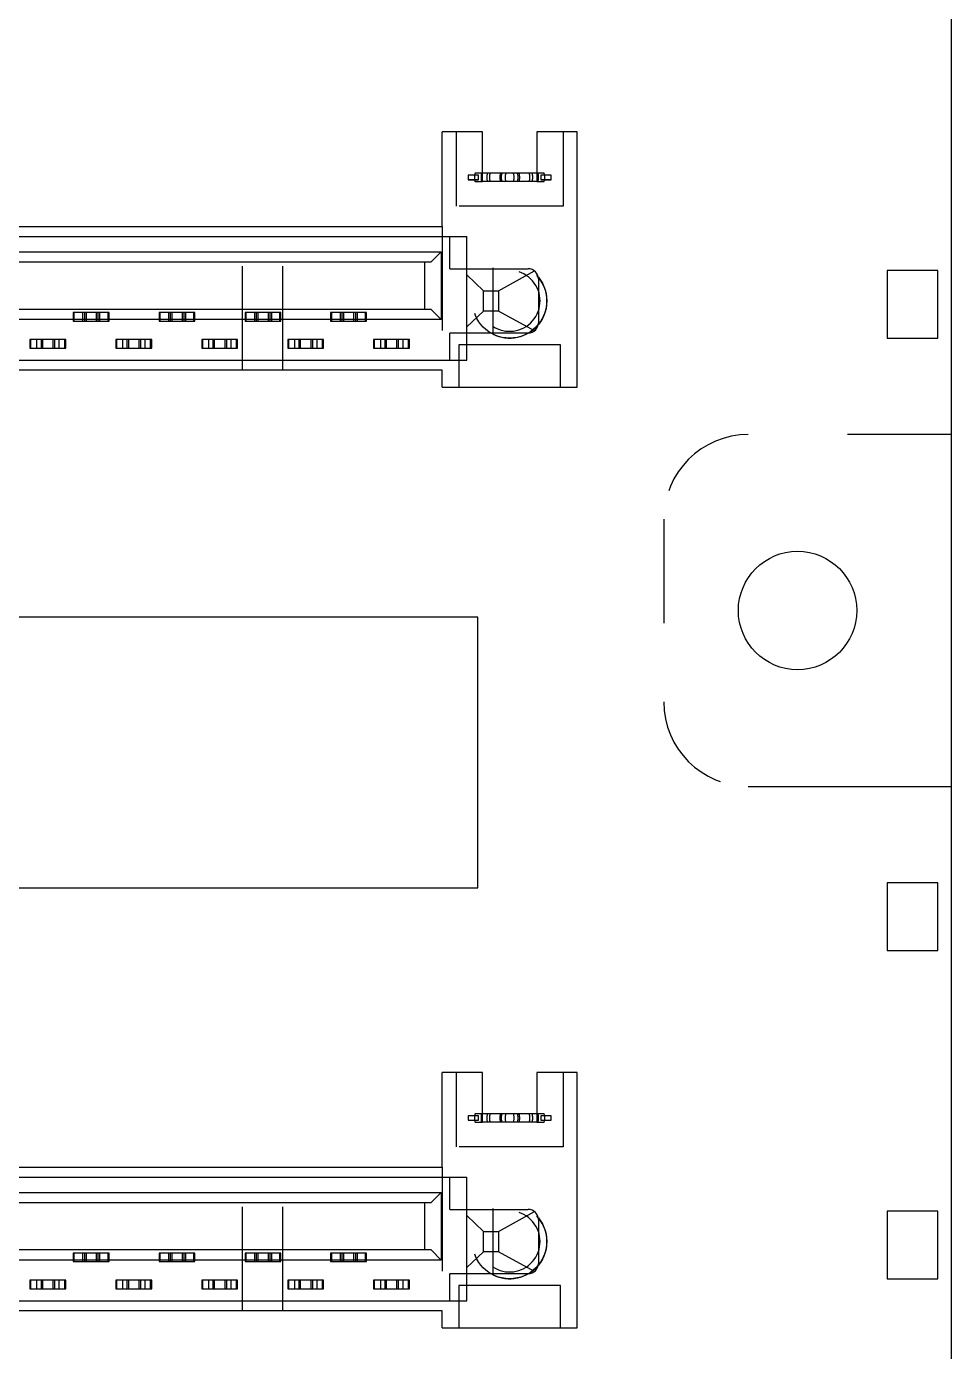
# Model space of a CAD drawing. Header units: millimetres. Extents: x 753 to 1632, y 352 to 973.
# Drawn here: x 1079.19 to 1106.53, y 631.1 to 670.26 of the extents above; entities that cross this region are included whole.
import ezdxf

# ---------------------------------------------------------------- set-up
doc = ezdxf.new("R2010")
doc.units = ezdxf.units.MM
doc.header["$LTSCALE"] = 30.734
doc.linetypes.add('HIDDEN', pattern=[0.2, 0.1, -0.1])
doc.layers.get('0').update_dxf_attribs({"linetype": 'CONTINUOUS'})
doc.layers.add('02___PRT_ALL_AXES', color=7, linetype='CONTINUOUS')
doc.layers.add('DEFAULT_2', color=8, linetype='HIDDEN')

msp = doc.modelspace()

# ---------------------------------------------------------------- linework, layer by layer
at = {"color": 7, "linetype": 'Continuous'}
for p, q in [((1106.52568, 606.00169), (1106.52568, 702.60169)), ((1092.66568, 667.15169), (1091.47568, 667.15169)), ((1091.47568, 664.35169), (1091.47568, 667.15169)), ((1092.66568, 665.67669), (1092.66568, 667.15169)), ((1095.46568, 667.15169), (1094.26568, 667.15169)), ((1094.26568, 667.15169), (1094.26568, 665.67669)), ((1095.46568, 659.60169), (1095.46568, 667.15169)), ((1092.54068, 665.86962), (1092.24068, 665.86962)), ((1092.24068, 665.86962), (1092.24068, 665.73375)), ((1092.54068, 665.86669), (1092.24068, 665.86669)), ((1092.24068, 665.73669), (1092.54068, 665.73669)), ((1092.24068, 665.73375), (1092.54068, 665.73375)), ((1092.54068, 665.73375), (1092.54068, 665.86962)), ((1094.04565, 665.92669), (1092.88571, 665.92669)), ((1094.69068, 665.86962), (1094.39068, 665.86962)), ((1094.39068, 665.86962), (1094.39068, 665.73375)), ((1094.69068, 665.86669), (1094.39068, 665.86669)), ((1094.39068, 665.73669), (1094.69068, 665.73669)), ((1094.39068, 665.73375), (1094.69068, 665.73375)), ((1094.69068, 665.73375), (1094.69068, 665.86962)), ((1094.26568, 665.67669), (1092.66568, 665.67669)), ((1072.12068, 664.35169), (1091.47568, 664.35169)), ((1072.12068, 664.05169), (1092.19568, 664.05169)), ((1091.69568, 663.10169), (1091.69568, 664.05169)), ((1092.19568, 660.40169), (1092.19568, 664.05169)), ((1056.75568, 663.60169), (1091.44568, 663.60169)), ((1091.14568, 663.30169), (1091.44568, 663.60169)), ((1091.44568, 663.60169), (1091.44568, 661.60169)), ((1057.05568, 663.30169), (1091.14568, 663.30169)), ((1090.94568, 663.30169), (1090.94568, 661.90169)), ((1091.69568, 663.10169), (1094.01568, 663.10169)), ((1093.13568, 662.45169), (1094.20032, 663.03814)), ((1106.12068, 663.05169), (1104.62068, 663.05169)), ((1104.62068, 663.05169), (1104.62068, 661.05169)), ((1106.12068, 661.05169), (1106.12068, 663.05169)), ((1092.69568, 662.45169), (1092.19568, 662.92079)), ((1094.31568, 662.80169), (1094.31568, 661.50169)), ((1092.69568, 662.45169), (1093.13568, 662.45169)), ((1092.69568, 661.85169), (1092.69568, 662.45169)), ((1093.13568, 662.45169), (1093.13568, 661.85169)), ((1091.14568, 661.90169), (1071.50068, 661.90169)), ((1091.14568, 661.90169), (1091.44568, 661.60169)), ((1092.69568, 661.85169), (1092.19568, 661.38259)), ((1093.13568, 661.85169), (1092.69568, 661.85169)), ((1094.20032, 661.26524), (1093.13568, 661.85169)), ((1091.44568, 661.60169), (1072.00068, 661.60169)), ((1094.01568, 661.20169), (1091.69568, 661.20169)), ((1091.69568, 660.40169), (1091.69568, 661.20169)), ((1104.62068, 661.05169), (1106.12068, 661.05169)), ((1056.00568, 660.40169), (1092.19568, 660.40169)), ((1091.47568, 660.10169), (1056.72568, 660.10169)), ((1091.47568, 659.60169), (1091.47568, 660.10169)), ((1091.47568, 659.60169), (1095.46568, 659.60169)), ((1092.52568, 652.80169), (1052.52568, 652.80169)), ((1092.52568, 644.80169), (1092.52568, 652.80169)), ((1052.52568, 644.80169), (1092.52568, 644.80169)), ((1106.12068, 644.95169), (1104.62068, 644.95169)), ((1104.62068, 644.95169), (1104.62068, 642.95169)), ((1106.12068, 642.95169), (1106.12068, 644.95169)), ((1104.62068, 642.95169), (1106.12068, 642.95169)), ((1092.66568, 639.35169), (1091.47568, 639.35169)), ((1091.47568, 636.55169), (1091.47568, 639.35169)), ((1092.66568, 637.87669), (1092.66568, 639.35169)), ((1095.46568, 639.35169), (1094.26568, 639.35169)), ((1094.26568, 639.35169), (1094.26568, 637.87669)), ((1095.46568, 631.80169), (1095.46568, 639.35169)), ((1092.54068, 638.06962), (1092.24068, 638.06962)), ((1092.24068, 638.06962), (1092.24068, 637.93375)), ((1092.54068, 638.06669), (1092.24068, 638.06669)), ((1092.24068, 637.93669), (1092.54068, 637.93669)), ((1092.24068, 637.93375), (1092.54068, 637.93375)), ((1092.54068, 637.93375), (1092.54068, 638.06962)), ((1094.04565, 638.12669), (1092.88571, 638.12669)), ((1094.69068, 638.06962), (1094.39068, 638.06962)), ((1094.39068, 638.06962), (1094.39068, 637.93375)), ((1094.69068, 638.06669), (1094.39068, 638.06669)), ((1094.39068, 637.93669), (1094.69068, 637.93669)), ((1094.39068, 637.93375), (1094.69068, 637.93375)), ((1094.69068, 637.93375), (1094.69068, 638.06962)), ((1094.26568, 637.87669), (1092.66568, 637.87669)), ((1072.12068, 636.55169), (1091.47568, 636.55169)), ((1072.12068, 636.25169), (1092.19568, 636.25169)), ((1091.69568, 635.30169), (1091.69568, 636.25169)), ((1092.19568, 632.60169), (1092.19568, 636.25169)), ((1056.75568, 635.80169), (1091.44568, 635.80169)), ((1091.14568, 635.50169), (1091.44568, 635.80169)), ((1091.44568, 635.80169), (1091.44568, 633.80169)), ((1057.05568, 635.50169), (1091.14568, 635.50169)), ((1090.94568, 635.50169), (1090.94568, 634.10169)), ((1091.69568, 635.30169), (1094.01568, 635.30169)), ((1093.13568, 634.65169), (1094.20032, 635.23814)), ((1106.12068, 635.25169), (1104.62068, 635.25169)), ((1104.62068, 635.25169), (1104.62068, 633.25169)), ((1106.12068, 633.25169), (1106.12068, 635.25169)), ((1092.69568, 634.65169), (1092.19568, 635.12079)), ((1094.31568, 635.00169), (1094.31568, 633.70169)), ((1092.69568, 634.65169), (1093.13568, 634.65169)), ((1092.69568, 634.05169), (1092.69568, 634.65169)), ((1093.13568, 634.65169), (1093.13568, 634.05169)), ((1091.14568, 634.10169), (1071.50068, 634.10169)), ((1091.14568, 634.10169), (1091.44568, 633.80169)), ((1092.69568, 634.05169), (1092.19568, 633.58259)), ((1093.13568, 634.05169), (1092.69568, 634.05169)), ((1094.20032, 633.46524), (1093.13568, 634.05169)), ((1091.44568, 633.80169), (1072.00068, 633.80169)), ((1094.01568, 633.40169), (1091.69568, 633.40169)), ((1091.69568, 632.60169), (1091.69568, 633.40169)), ((1104.62068, 633.25169), (1106.12068, 633.25169)), ((1056.00568, 632.60169), (1092.19568, 632.60169)), ((1091.47568, 632.30169), (1056.72568, 632.30169)), ((1091.47568, 631.80169), (1091.47568, 632.30169)), ((1091.47568, 631.80169), (1095.46568, 631.80169))]:
    msp.add_line(p, q, dxfattribs=at)
at = {"color": 1}
msp.add_line((1100.52068, 647.80169), (1106.52568, 647.80169), dxfattribs=at)
at = {"color": 7, "linetype": 'Continuous'}
for centre, radius, start, end in [((1093.26568, 665.80169), 0.4, 161.790043, 198.209957), ((1093.66568, 665.80169), 0.4, 341.790043, 18.209957), ((1094.01568, 662.80169), 0.3, 0, 90), ((1094.01568, 661.50169), 0.3, 270, 0), ((1093.26568, 638.00169), 0.4, 161.790043, 198.209957), ((1093.66568, 638.00169), 0.4, 341.790043, 18.209957), ((1094.01568, 635.00169), 0.3, 0, 90), ((1094.01568, 633.70169), 0.3, 270, 0)]:
    msp.add_arc(centre, radius, start, end, dxfattribs=at)
at = {"layer": '02___PRT_ALL_AXES', "color": 8, "linetype": 'HIDDEN'}
for centre in [(1093.46568, 662.15169), (1093.46568, 634.35169)]:
    msp.add_circle(centre, 1.1, dxfattribs=at)
at = {"layer": '02___PRT_ALL_AXES', "color": 7, "linetype": 'Continuous'}
msp.add_circle((1101.97568, 653.00169), 1.75, dxfattribs=at)
at = {"layer": 'DEFAULT_2', "color": 8, "linetype": 'HIDDEN'}
for p, q in [((1091.89568, 664.95169), (1091.89568, 667.15169)), ((1095.04568, 667.15169), (1095.04568, 664.95169)), ((1092.88571, 665.92669), (1092.4458, 665.92669)), ((1094.48556, 665.92669), (1094.04565, 665.92669)), ((1092.4458, 665.67669), (1092.66568, 665.67669)), ((1094.26568, 665.67669), (1094.48556, 665.67669)), ((1095.04568, 664.95169), (1091.89568, 664.95169)), ((1085.56568, 660.10169), (1085.56568, 664.35169)), ((1086.76568, 660.10169), (1086.76568, 664.35169)), ((1091.47568, 664.35169), (1091.47568, 660.10169)), ((1092.96568, 663.13148), (1092.96568, 661.17189)), ((1081.62568, 661.80669), (1080.56568, 661.80669)), ((1080.56568, 661.80669), (1080.56568, 661.55669)), ((1080.59568, 661.55669), (1080.59568, 661.80669)), ((1080.84568, 661.80669), (1080.84568, 661.55669)), ((1080.89568, 661.80669), (1080.89568, 661.55669)), ((1080.94568, 661.80669), (1080.94568, 661.55669)), ((1081.24568, 661.80669), (1081.24568, 661.55669)), ((1081.29568, 661.80669), (1081.29568, 661.55669)), ((1081.34568, 661.80669), (1081.34568, 661.55669)), ((1081.59568, 661.55669), (1081.59568, 661.80669)), ((1081.62568, 661.55669), (1081.62568, 661.80669)), ((1084.16568, 661.80669), (1083.10568, 661.80669)), ((1083.10568, 661.80669), (1083.10568, 661.55669)), ((1083.13568, 661.55669), (1083.13568, 661.80669)), ((1083.38568, 661.80669), (1083.38568, 661.55669)), ((1083.43568, 661.80669), (1083.43568, 661.55669)), ((1083.48568, 661.80669), (1083.48568, 661.55669)), ((1083.78568, 661.80669), (1083.78568, 661.55669)), ((1083.83568, 661.80669), (1083.83568, 661.55669)), ((1083.88568, 661.80669), (1083.88568, 661.55669)), ((1084.13568, 661.55669), (1084.13568, 661.80669)), ((1084.16568, 661.55669), (1084.16568, 661.80669)), ((1086.70568, 661.80669), (1085.64568, 661.80669)), ((1085.64568, 661.80669), (1085.64568, 661.55669)), ((1085.67568, 661.55669), (1085.67568, 661.80669)), ((1085.92568, 661.80669), (1085.92568, 661.55669)), ((1085.97568, 661.80669), (1085.97568, 661.55669)), ((1086.02568, 661.80669), (1086.02568, 661.55669)), ((1086.32568, 661.80669), (1086.32568, 661.55669)), ((1086.37568, 661.80669), (1086.37568, 661.55669)), ((1086.42568, 661.80669), (1086.42568, 661.55669)), ((1086.67568, 661.55669), (1086.67568, 661.80669)), ((1086.70568, 661.55669), (1086.70568, 661.80669)), ((1089.23568, 661.80669), (1088.17568, 661.80669)), ((1088.17568, 661.80669), (1088.17568, 661.55669)), ((1088.20568, 661.55669), (1088.20568, 661.80669)), ((1088.45568, 661.80669), (1088.45568, 661.55669)), ((1088.50568, 661.80669), (1088.50568, 661.55669)), ((1088.55568, 661.80669), (1088.55568, 661.55669)), ((1088.85568, 661.80669), (1088.85568, 661.55669)), ((1088.90568, 661.80669), (1088.90568, 661.55669)), ((1088.95568, 661.80669), (1088.95568, 661.55669)), ((1089.20568, 661.55669), (1089.20568, 661.80669)), ((1089.23568, 661.55669), (1089.23568, 661.80669)), ((1080.56568, 661.55669), (1081.62568, 661.55669)), ((1083.10568, 661.55669), (1084.16568, 661.55669)), ((1085.64568, 661.55669), (1086.70568, 661.55669)), ((1088.17568, 661.55669), (1089.23568, 661.55669)), ((1080.34568, 661.00669), (1079.28568, 661.00669)), ((1079.28568, 661.00669), (1079.28568, 660.75669)), ((1079.28568, 660.75669), (1080.34568, 660.75669)), ((1079.31568, 660.75669), (1079.31568, 661.00669)), ((1079.48568, 661.00669), (1079.48568, 660.75669)), ((1079.61568, 661.00669), (1079.61568, 660.75669)), ((1079.66568, 660.75669), (1079.66568, 661.00669)), ((1079.96568, 661.00669), (1079.96568, 660.75669)), ((1080.01568, 661.00669), (1080.01568, 660.75669)), ((1080.14568, 661.00669), (1080.14568, 660.75669)), ((1080.31568, 660.75669), (1080.31568, 661.00669)), ((1080.34568, 660.75669), (1080.34568, 661.00669)), ((1082.88568, 661.00669), (1081.82568, 661.00669)), ((1081.82568, 661.00669), (1081.82568, 660.75669)), ((1081.82568, 660.75669), (1082.88568, 660.75669)), ((1081.85568, 660.75669), (1081.85568, 661.00669)), ((1082.02568, 661.00669), (1082.02568, 660.75669)), ((1082.15568, 661.00669), (1082.15568, 660.75669)), ((1082.20568, 660.75669), (1082.20568, 661.00669)), ((1082.50568, 661.00669), (1082.50568, 660.75669)), ((1082.55568, 661.00669), (1082.55568, 660.75669)), ((1082.68568, 661.00669), (1082.68568, 660.75669)), ((1082.85568, 660.75669), (1082.85568, 661.00669)), ((1082.88568, 660.75669), (1082.88568, 661.00669)), ((1085.42568, 661.00669), (1084.36568, 661.00669)), ((1084.36568, 661.00669), (1084.36568, 660.75669)), ((1084.36568, 660.75669), (1085.42568, 660.75669)), ((1084.39568, 660.75669), (1084.39568, 661.00669)), ((1084.56568, 661.00669), (1084.56568, 660.75669)), ((1084.69568, 661.00669), (1084.69568, 660.75669)), ((1084.74568, 660.75669), (1084.74568, 661.00669)), ((1085.04568, 661.00669), (1085.04568, 660.75669)), ((1085.09568, 661.00669), (1085.09568, 660.75669)), ((1085.22568, 661.00669), (1085.22568, 660.75669)), ((1085.39568, 660.75669), (1085.39568, 661.00669)), ((1085.42568, 660.75669), (1085.42568, 661.00669)), ((1087.96568, 661.00669), (1086.90568, 661.00669)), ((1086.90568, 661.00669), (1086.90568, 660.75669)), ((1086.90568, 660.75669), (1087.96568, 660.75669)), ((1086.93568, 660.75669), (1086.93568, 661.00669)), ((1087.10568, 661.00669), (1087.10568, 660.75669)), ((1087.23568, 661.00669), (1087.23568, 660.75669)), ((1087.28568, 660.75669), (1087.28568, 661.00669)), ((1087.58568, 661.00669), (1087.58568, 660.75669)), ((1087.63568, 661.00669), (1087.63568, 660.75669)), ((1087.76568, 661.00669), (1087.76568, 660.75669)), ((1087.93568, 660.75669), (1087.93568, 661.00669)), ((1087.96568, 660.75669), (1087.96568, 661.00669)), ((1090.50568, 661.00669), (1089.44568, 661.00669)), ((1089.44568, 661.00669), (1089.44568, 660.75669)), ((1089.44568, 660.75669), (1090.50568, 660.75669)), ((1089.47568, 660.75669), (1089.47568, 661.00669)), ((1089.64568, 661.00669), (1089.64568, 660.75669)), ((1089.77568, 661.00669), (1089.77568, 660.75669)), ((1089.82568, 660.75669), (1089.82568, 661.00669)), ((1090.12568, 661.00669), (1090.12568, 660.75669)), ((1090.17568, 661.00669), (1090.17568, 660.75669)), ((1090.30568, 661.00669), (1090.30568, 660.75669)), ((1090.47568, 660.75669), (1090.47568, 661.00669)), ((1090.50568, 660.75669), (1090.50568, 661.00669)), ((1094.96568, 660.85169), (1091.96568, 660.85169)), ((1091.96568, 660.85169), (1091.96568, 659.60169)), ((1094.96568, 659.60169), (1094.96568, 660.85169)), ((1091.89568, 637.15169), (1091.89568, 639.35169)), ((1095.04568, 639.35169), (1095.04568, 637.15169)), ((1092.88571, 638.12669), (1092.4458, 638.12669)), ((1094.48556, 638.12669), (1094.04565, 638.12669)), ((1092.4458, 637.87669), (1092.66568, 637.87669)), ((1094.26568, 637.87669), (1094.48556, 637.87669)), ((1095.04568, 637.15169), (1091.89568, 637.15169)), ((1085.56568, 632.30169), (1085.56568, 636.55169)), ((1086.76568, 632.30169), (1086.76568, 636.55169)), ((1091.47568, 636.55169), (1091.47568, 632.30169)), ((1092.96568, 635.33148), (1092.96568, 633.37189)), ((1081.62568, 634.00669), (1080.56568, 634.00669)), ((1080.56568, 634.00669), (1080.56568, 633.75669)), ((1080.59568, 633.75669), (1080.59568, 634.00669)), ((1080.84568, 634.00669), (1080.84568, 633.75669)), ((1080.89568, 634.00669), (1080.89568, 633.75669)), ((1080.94568, 634.00669), (1080.94568, 633.75669)), ((1081.24568, 634.00669), (1081.24568, 633.75669)), ((1081.29568, 634.00669), (1081.29568, 633.75669)), ((1081.34568, 634.00669), (1081.34568, 633.75669)), ((1081.59568, 633.75669), (1081.59568, 634.00669)), ((1081.62568, 633.75669), (1081.62568, 634.00669)), ((1084.16568, 634.00669), (1083.10568, 634.00669)), ((1083.10568, 634.00669), (1083.10568, 633.75669)), ((1083.13568, 633.75669), (1083.13568, 634.00669)), ((1083.38568, 634.00669), (1083.38568, 633.75669)), ((1083.43568, 634.00669), (1083.43568, 633.75669)), ((1083.48568, 634.00669), (1083.48568, 633.75669)), ((1083.78568, 634.00669), (1083.78568, 633.75669)), ((1083.83568, 634.00669), (1083.83568, 633.75669)), ((1083.88568, 634.00669), (1083.88568, 633.75669)), ((1084.13568, 633.75669), (1084.13568, 634.00669)), ((1084.16568, 633.75669), (1084.16568, 634.00669)), ((1086.70568, 634.00669), (1085.64568, 634.00669)), ((1085.64568, 634.00669), (1085.64568, 633.75669)), ((1085.67568, 633.75669), (1085.67568, 634.00669)), ((1085.92568, 634.00669), (1085.92568, 633.75669)), ((1085.97568, 634.00669), (1085.97568, 633.75669)), ((1086.02568, 634.00669), (1086.02568, 633.75669)), ((1086.32568, 634.00669), (1086.32568, 633.75669)), ((1086.37568, 634.00669), (1086.37568, 633.75669)), ((1086.42568, 634.00669), (1086.42568, 633.75669)), ((1086.67568, 633.75669), (1086.67568, 634.00669)), ((1086.70568, 633.75669), (1086.70568, 634.00669)), ((1089.23568, 634.00669), (1088.17568, 634.00669)), ((1088.17568, 634.00669), (1088.17568, 633.75669)), ((1088.20568, 633.75669), (1088.20568, 634.00669)), ((1088.45568, 634.00669), (1088.45568, 633.75669)), ((1088.50568, 634.00669), (1088.50568, 633.75669)), ((1088.55568, 634.00669), (1088.55568, 633.75669)), ((1088.85568, 634.00669), (1088.85568, 633.75669)), ((1088.90568, 634.00669), (1088.90568, 633.75669)), ((1088.95568, 634.00669), (1088.95568, 633.75669)), ((1089.20568, 633.75669), (1089.20568, 634.00669)), ((1089.23568, 633.75669), (1089.23568, 634.00669)), ((1080.56568, 633.75669), (1081.62568, 633.75669)), ((1083.10568, 633.75669), (1084.16568, 633.75669)), ((1085.64568, 633.75669), (1086.70568, 633.75669)), ((1088.17568, 633.75669), (1089.23568, 633.75669)), ((1080.34568, 633.20669), (1079.28568, 633.20669)), ((1079.28568, 633.20669), (1079.28568, 632.95669)), ((1079.28568, 632.95669), (1080.34568, 632.95669)), ((1079.31568, 632.95669), (1079.31568, 633.20669)), ((1079.48568, 633.20669), (1079.48568, 632.95669)), ((1079.61568, 633.20669), (1079.61568, 632.95669)), ((1079.66568, 632.95669), (1079.66568, 633.20669)), ((1079.96568, 633.20669), (1079.96568, 632.95669)), ((1080.01568, 633.20669), (1080.01568, 632.95669)), ((1080.14568, 633.20669), (1080.14568, 632.95669)), ((1080.31568, 632.95669), (1080.31568, 633.20669)), ((1080.34568, 632.95669), (1080.34568, 633.20669)), ((1082.88568, 633.20669), (1081.82568, 633.20669)), ((1081.82568, 633.20669), (1081.82568, 632.95669)), ((1081.82568, 632.95669), (1082.88568, 632.95669)), ((1081.85568, 632.95669), (1081.85568, 633.20669)), ((1082.02568, 633.20669), (1082.02568, 632.95669)), ((1082.15568, 633.20669), (1082.15568, 632.95669)), ((1082.20568, 632.95669), (1082.20568, 633.20669)), ((1082.50568, 633.20669), (1082.50568, 632.95669)), ((1082.55568, 633.20669), (1082.55568, 632.95669)), ((1082.68568, 633.20669), (1082.68568, 632.95669)), ((1082.85568, 632.95669), (1082.85568, 633.20669)), ((1082.88568, 632.95669), (1082.88568, 633.20669)), ((1085.42568, 633.20669), (1084.36568, 633.20669)), ((1084.36568, 633.20669), (1084.36568, 632.95669)), ((1084.36568, 632.95669), (1085.42568, 632.95669)), ((1084.39568, 632.95669), (1084.39568, 633.20669)), ((1084.56568, 633.20669), (1084.56568, 632.95669)), ((1084.69568, 633.20669), (1084.69568, 632.95669)), ((1084.74568, 632.95669), (1084.74568, 633.20669)), ((1085.04568, 633.20669), (1085.04568, 632.95669)), ((1085.09568, 633.20669), (1085.09568, 632.95669)), ((1085.22568, 633.20669), (1085.22568, 632.95669)), ((1085.39568, 632.95669), (1085.39568, 633.20669)), ((1085.42568, 632.95669), (1085.42568, 633.20669)), ((1087.96568, 633.20669), (1086.90568, 633.20669)), ((1086.90568, 633.20669), (1086.90568, 632.95669)), ((1086.90568, 632.95669), (1087.96568, 632.95669)), ((1086.93568, 632.95669), (1086.93568, 633.20669)), ((1087.10568, 633.20669), (1087.10568, 632.95669)), ((1087.23568, 633.20669), (1087.23568, 632.95669)), ((1087.28568, 632.95669), (1087.28568, 633.20669)), ((1087.58568, 633.20669), (1087.58568, 632.95669)), ((1087.63568, 633.20669), (1087.63568, 632.95669)), ((1087.76568, 633.20669), (1087.76568, 632.95669)), ((1087.93568, 632.95669), (1087.93568, 633.20669)), ((1087.96568, 632.95669), (1087.96568, 633.20669)), ((1090.50568, 633.20669), (1089.44568, 633.20669)), ((1089.44568, 633.20669), (1089.44568, 632.95669)), ((1089.44568, 632.95669), (1090.50568, 632.95669)), ((1089.47568, 632.95669), (1089.47568, 633.20669)), ((1089.64568, 633.20669), (1089.64568, 632.95669)), ((1089.77568, 633.20669), (1089.77568, 632.95669)), ((1089.82568, 632.95669), (1089.82568, 633.20669)), ((1090.12568, 633.20669), (1090.12568, 632.95669)), ((1090.17568, 633.20669), (1090.17568, 632.95669)), ((1090.30568, 633.20669), (1090.30568, 632.95669)), ((1090.47568, 632.95669), (1090.47568, 633.20669)), ((1090.50568, 632.95669), (1090.50568, 633.20669)), ((1094.96568, 633.05169), (1091.96568, 633.05169)), ((1091.96568, 633.05169), (1091.96568, 631.80169)), ((1094.96568, 631.80169), (1094.96568, 633.05169))]:
    msp.add_line(p, q, dxfattribs=at)
at = {"layer": 'DEFAULT_2', "color": 1, "linetype": 'HIDDEN'}
for p, q in [((1106.52568, 658.20169), (1100.52068, 658.20169)), ((1098.02068, 655.70169), (1098.02068, 650.30169))]:
    msp.add_line(p, q, dxfattribs=at)
at = {"layer": 'DEFAULT_2', "color": 8, "linetype": 'HIDDEN'}
for centre, radius, start, end in [((1092.82568, 665.80169), 0.4, 161.790043, 198.209957), ((1093.61568, 665.80169), 0.4, 161.790043, 198.209957), ((1093.31568, 665.80169), 0.4, 341.790043, 18.209957), ((1094.10568, 665.80169), 0.4, 341.790043, 18.209957), ((1093.46568, 662.15169), 1.1, 242.964308, 117.035692), ((1093.46568, 662.15169), 0.9, 236.251011, 123.748989), ((1092.82568, 638.00169), 0.4, 161.790043, 198.209957), ((1093.61568, 638.00169), 0.4, 161.790043, 198.209957), ((1093.31568, 638.00169), 0.4, 341.790043, 18.209957), ((1094.10568, 638.00169), 0.4, 341.790043, 18.209957), ((1093.46568, 634.35169), 1.1, 242.964308, 117.035692), ((1093.46568, 634.35169), 0.9, 236.251011, 123.748989)]:
    msp.add_arc(centre, radius, start, end, dxfattribs=at)
at = {"layer": 'DEFAULT_2', "color": 1, "linetype": 'HIDDEN'}
for centre, start, end in [((1100.52068, 655.70169), 90, 180), ((1100.52068, 650.30169), 180, 270)]:
    msp.add_arc(centre, 2.5, start, end, dxfattribs=at)
at = {"layer": 'DEFAULT_2', "color": 8, "linetype": 'HIDDEN'}
for centre, start_param, end_param in [((1093.84024, 665.80169), 9.10695426, 9.74260166), ((1093.09112, 665.80169), -0.3178237, 0.3178237), ((1093.84024, 638.00169), 9.10695426, 9.74260166), ((1093.09112, 638.00169), -0.3178237, 0.3178237)]:
    msp.add_ellipse(centre, major_axis=(0.50956, 0), ratio=0.78499618, start_param=start_param, end_param=end_param, dxfattribs=at)
for points, start_tangent, end_tangent in [([(1092.63584, 665.92669), (1092.61969, 665.80169)], (-0.2562948, -0.96659866), (0, -1)), ([(1092.61969, 665.80169), (1092.63584, 665.67669)], (0, -1), (0.2562948, -0.96659866)), ([(1092.80504, 665.92669), (1092.79554, 665.865), (1092.80504, 665.67669)], (-0.20397118, -0.97897689), (0.20397118, -0.97897689)), ([(1093.19303, 665.92669), (1093.17688, 665.80169)], (-0.2562948, -0.96659866), (0, -1)), ([(1093.17688, 665.80169), (1093.19303, 665.67669)], (0, -1), (0.2562948, -0.96659866)), ([(1093.73834, 665.92669), (1093.75448, 665.80169)], (0.2562948, -0.96659866), (0, -1)), ([(1093.75448, 665.80169), (1093.73834, 665.67669)], (0, -1), (-0.2562948, -0.96659866)), ([(1094.12633, 665.92669), (1094.13582, 665.865), (1094.12633, 665.67669)], (0.20397118, -0.97897689), (-0.20397118, -0.97897689)), ([(1094.29552, 665.92669), (1094.31167, 665.80169)], (0.2562948, -0.96659866), (0, -1)), ([(1094.31167, 665.80169), (1094.29552, 665.67669)], (0, -1), (-0.2562948, -0.96659866)), ([(1092.63584, 638.12669), (1092.61969, 638.00169)], (-0.2562948, -0.96659866), (0, -1)), ([(1092.61969, 638.00169), (1092.63584, 637.87669)], (0, -1), (0.2562948, -0.96659866)), ([(1092.80504, 638.12669), (1092.79554, 638.065), (1092.80504, 637.87669)], (-0.20397118, -0.97897689), (0.20397118, -0.97897689)), ([(1093.19303, 638.12669), (1093.17688, 638.00169)], (-0.2562948, -0.96659866), (0, -1)), ([(1093.17688, 638.00169), (1093.19303, 637.87669)], (0, -1), (0.2562948, -0.96659866)), ([(1093.73834, 638.12669), (1093.75448, 638.00169)], (0.2562948, -0.96659866), (0, -1)), ([(1093.75448, 638.00169), (1093.73834, 637.87669)], (0, -1), (-0.2562948, -0.96659866)), ([(1094.12633, 638.12669), (1094.13582, 638.065), (1094.12633, 637.87669)], (0.20397118, -0.97897689), (-0.20397118, -0.97897689)), ([(1094.29552, 638.12669), (1094.31167, 638.00169)], (0.2562948, -0.96659866), (0, -1)), ([(1094.31167, 638.00169), (1094.29552, 637.87669)], (0, -1), (-0.2562948, -0.96659866))]:
    msp.add_spline(points, degree=3, dxfattribs=dict(at, start_tangent=start_tangent, end_tangent=end_tangent))

doc.saveas('drawing.dxf')
